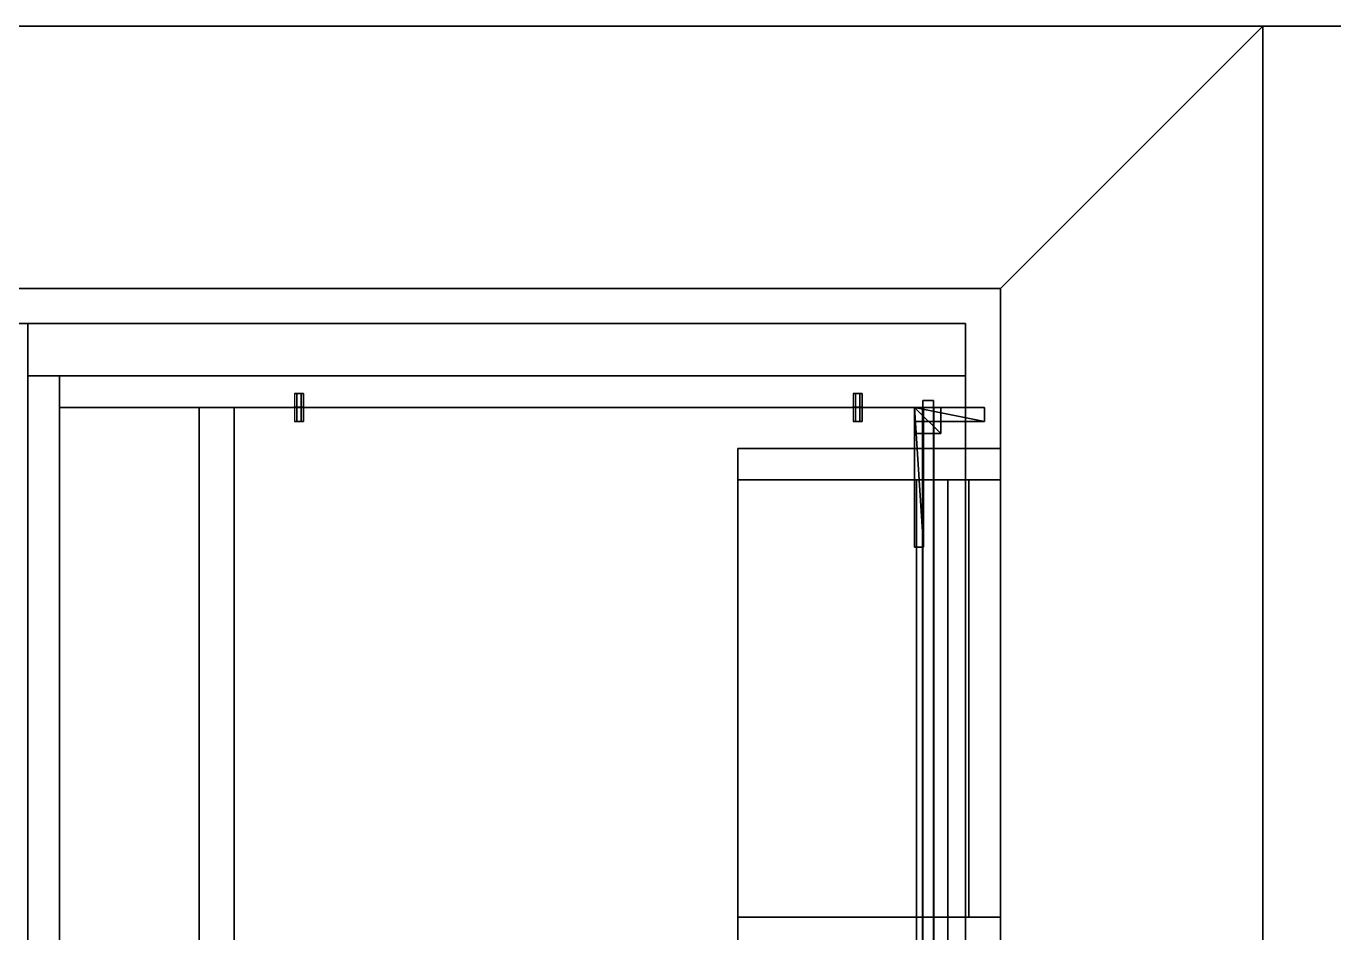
# Model space of a CAD drawing. Extents: x 0 to 4068, y -4475 to 0.
# Drawn here: x 1596 to 2344, y -518 to 0 of the extents above; entities that cross this region are included whole.
import ezdxf

# ---------------------------------------------------------------- set-up
doc = ezdxf.new("R2010")
doc.units = 0
for name, color, linetype in [('LAYER0', 7, 'CONTINUOUS'), ('LAYER413', 7, 'CONTINUOUS'), ('LAYER630', 7, 'CONTINUOUS'), ('LAYER631', 253, 'CONTINUOUS'), ('LAYER632', 7, 'CONTINUOUS'), ('LAYER634', 2, 'CONTINUOUS'), ('LAYER635', 7, 'CONTINUOUS'), ('LAYER636', 253, 'CONTINUOUS'), ('LAYER637', 253, 'CONTINUOUS'), ('LAYER638', 253, 'CONTINUOUS'), ('LAYER639', 253, 'CONTINUOUS'), ('LAYER640', 253, 'CONTINUOUS'), ('LAYER641', 253, 'CONTINUOUS'), ('LAYER642', 7, 'CONTINUOUS'), ('LAYER643', 7, 'CONTINUOUS'), ('LAYER644', 7, 'CONTINUOUS'), ('LAYER651', 7, 'CONTINUOUS'), ('LAYER652', 254, 'CONTINUOUS'), ('LAYER653', 254, 'CONTINUOUS'), ('LAYER740', 45, 'CONTINUOUS'), ('LAYER741', 45, 'CONTINUOUS'), ('LAYER742', 45, 'CONTINUOUS'), ('LAYER743', 45, 'CONTINUOUS'), ('LAYER744', 45, 'CONTINUOUS'), ('LAYER745', 45, 'CONTINUOUS'), ('LAYER746', 45, 'CONTINUOUS'), ('LAYER783', 45, 'CONTINUOUS'), ('LAYER784', 45, 'CONTINUOUS'), ('LAYER786', 7, 'CONTINUOUS'), ('LAYER805', 7, 'CONTINUOUS'), ('LAYER821', 19, 'CONTINUOUS'), ('LAYER822', 19, 'CONTINUOUS'), ('LAYER823', 19, 'CONTINUOUS')]:
    doc.layers.add(name, color=color, linetype=linetype)

msp = doc.modelspace()

# ---------------------------------------------------------------- linework, layer by layer
at = {"layer": 'LAYER0', "invisible_edges": 1}
for points in [[(4068, 0), (0, -4475), (0, 0), (4068, 0)], [(0, 0, 5), (4068, 0), (0, 0), (0, 0, 5)], [(4068, 0), (0, 0, 5), (4068, 0, 5), (4068, 0)], [(4068, -4475, 5), (0, 0, 5), (0, -4475, 5), (4068, -4475, 5)], [(0, 0, 5), (4068, -4475, 5), (4068, 0, 5), (0, 0, 5)], [(0, -4475), (4068, 0), (4068, -4475), (0, -4475)]]:
    msp.add_3dface(points, dxfattribs=at)
at = {"layer": 'LAYER413'}
for points, invisible_edges in [([(2303, 0, 5), (2153, -2886, 5), (2153, -150, 5), (2303, 0, 5)], 1), ([(2153, -2886, 5), (2303, 0, 5), (2303, -2754, 5), (2153, -2886, 5)], 1), ([(2303, 0, 2415), (2153, -150, 5), (2153, -150, 2415), (2303, 0, 2415)], 1), ([(2153, -150, 5), (2303, 0, 2415), (2303, 0, 5), (2153, -150, 5)], 1), ([(2153, -150, 2415), (2303, -2754, 2415), (2303, 0, 2415), (2153, -150, 2415)], 1), ([(2303, 0, 5), (2303, -2754, 2415), (2303, -2754, 5), (2303, 0, 5)], 1), ([(2303, -2754, 2415), (2303, 0, 5), (2303, 0, 2415), (2303, -2754, 2415)], 1), ([(2153, -150, 5), (2153, -279.5, 1127.5), (2153, -150, 2415), (2153, -150, 5)], 3), ([(2153, -150, 5), (2153, -339.5, 1127.5), (2153, -279.5, 1127.5), (2153, -150, 5)], 5), ([(2153, -150, 5), (2153, -1095.5, 1574.5), (2153, -339.5, 1127.5), (2153, -150, 5)], 7), ([(2153, -150, 5), (2153, -1155.5, 1574.5), (2153, -1095.5, 1574.5), (2153, -150, 5)], 5), ([(2153, -150, 5), (2153, -1634.5, 2070.5), (2153, -1155.5, 1574.5), (2153, -150, 5)], 7), ([(2153, -150, 5), (2153, -1694.5, 2070.5), (2153, -1634.5, 2070.5), (2153, -150, 5)], 5), ([(2153, -150, 5), (2153, -2240.5, 722.5), (2153, -1694.5, 2070.5), (2153, -150, 5)], 7), ([(2153, -150, 5), (2153, -2300.5, 722.5), (2153, -2240.5, 722.5), (2153, -150, 5)], 5), ([(2153, -2886, 5), (2153, -2300.5, 722.5), (2153, -150, 5), (2153, -2886, 5)], 3), ([(2153, -279.5, 1207.5), (2153, -150, 2415), (2153, -279.5, 1127.5), (2153, -279.5, 1207.5)], 3), ([(2153, -339.5, 1207.5), (2153, -150, 2415), (2153, -279.5, 1207.5), (2153, -339.5, 1207.5)], 3), ([(2153, -1095.5, 1574.5), (2153, -150, 2415), (2153, -339.5, 1207.5), (2153, -1095.5, 1574.5)], 7), ([(2153, -1095.5, 1654.5), (2153, -150, 2415), (2153, -1095.5, 1574.5), (2153, -1095.5, 1654.5)], 3), ([(2153, -1155.5, 1654.5), (2153, -150, 2415), (2153, -1095.5, 1654.5), (2153, -1155.5, 1654.5)], 3), ([(2153, -1634.5, 2070.5), (2153, -150, 2415), (2153, -1155.5, 1654.5), (2153, -1634.5, 2070.5)], 7), ([(2153, -1634.5, 2150.5), (2153, -150, 2415), (2153, -1634.5, 2070.5), (2153, -1634.5, 2150.5)], 3), ([(2153, -1694.5, 2150.5), (2153, -150, 2415), (2153, -1634.5, 2150.5), (2153, -1694.5, 2150.5)], 3), ([(2153, -1694.5, 2150.5), (2153, -2886, 2415), (2153, -150, 2415), (2153, -1694.5, 2150.5)], 5), ([(2303, -2754, 2415), (2153, -150, 2415), (2153, -2886, 2415), (2303, -2754, 2415)], 1), ([(2153, -339.5, 1127.5), (2153, -1095.5, 1574.5), (2153, -339.5, 1207.5), (2153, -339.5, 1127.5)], 3)]:
    msp.add_3dface(points, dxfattribs=dict(at, invisible_edges=invisible_edges))
at = {"layer": 'LAYER630', "invisible_edges": 1}
for points in [[(2133, -1294.5, 154), (1615, -218, 154), (2133, -218, 154), (2133, -1294.5, 154)], [(1615, -218, 154), (2133, -1294.5, 154), (1615, -1294.5, 154), (1615, -218, 154)], [(2133, -218, 172), (1615, -218, 154), (1615, -218, 172), (2133, -218, 172)], [(1615, -218, 154), (2133, -218, 172), (2133, -218, 154), (1615, -218, 154)], [(1615, -1294.5, 172), (1615, -218, 154), (1615, -1294.5, 154), (1615, -1294.5, 172)], [(1615, -218, 154), (1615, -1294.5, 172), (1615, -218, 172), (1615, -218, 154)], [(1615, -1294.5, 172), (2133, -218, 172), (1615, -218, 172), (1615, -1294.5, 172)], [(2133, -218, 172), (1615, -1294.5, 172), (2133, -1294.5, 172), (2133, -218, 172)], [(2133, -218, 172), (2133, -1294.5, 154), (2133, -218, 154), (2133, -218, 172)], [(2133, -1294.5, 154), (2133, -218, 172), (2133, -1294.5, 172), (2133, -1294.5, 154)]]:
    msp.add_3dface(points, dxfattribs=at)
at = {"layer": 'LAYER631', "invisible_edges": 1}
for points in [[(1597, -200, 153), (1615, -870, 153), (1597, -870, 153), (1597, -200, 153)], [(1615, -870, 153), (1597, -200, 153), (1615, -200, 153), (1615, -870, 153)], [(1615, -200, 873), (1597, -870, 873), (1615, -870, 873), (1615, -200, 873)], [(1597, -870, 873), (1615, -200, 873), (1597, -200, 873), (1597, -870, 873)], [(1597, -200, 153), (1615, -200, 873), (1615, -200, 153), (1597, -200, 153)], [(1615, -200, 873), (1597, -200, 153), (1597, -200, 873), (1615, -200, 873)], [(1597, -870, 873), (1597, -200, 153), (1597, -870, 153), (1597, -870, 873)], [(1597, -200, 153), (1597, -870, 873), (1597, -200, 873), (1597, -200, 153)], [(1615, -200, 873), (1615, -870, 153), (1615, -200, 153), (1615, -200, 873)], [(1615, -870, 153), (1615, -200, 873), (1615, -870, 873), (1615, -870, 153)]]:
    msp.add_3dface(points, dxfattribs=at)
at = {"layer": 'LAYER632', "invisible_edges": 1}
for points in [[(2133, -200, 153), (1615, -218, 153), (1615, -200, 153), (2133, -200, 153)], [(1615, -218, 153), (2133, -200, 153), (2133, -218, 153), (1615, -218, 153)], [(1615, -200, 873), (1615, -218, 153), (1615, -218, 873), (1615, -200, 873)], [(1615, -218, 153), (1615, -200, 873), (1615, -200, 153), (1615, -218, 153)], [(2133, -218, 873), (1615, -200, 873), (1615, -218, 873), (2133, -218, 873)], [(1615, -200, 873), (2133, -218, 873), (2133, -200, 873), (1615, -200, 873)], [(1615, -200, 873), (2133, -200, 153), (1615, -200, 153), (1615, -200, 873)], [(2133, -200, 153), (1615, -200, 873), (2133, -200, 873), (2133, -200, 153)], [(2133, -200, 153), (2133, -218, 873), (2133, -218, 153), (2133, -200, 153)], [(2133, -218, 873), (2133, -200, 153), (2133, -200, 873), (2133, -218, 873)], [(2133, -218, 873), (1615, -218, 153), (2133, -218, 153), (2133, -218, 873)], [(1615, -218, 153), (2133, -218, 873), (1615, -218, 873), (1615, -218, 153)]]:
    msp.add_3dface(points, dxfattribs=at)
at = {"layer": 'LAYER634'}
for points in [[(2104, -298, 832), (2109, -298, 832), (2104, -218, 832), (2104, -298, 832)], [(2104, -218, 832), (2109, -298, 832), (2109, -218, 832), (2104, -218, 832)], [(2104, -218, 832), (2109, -218, 832), (2104, -218, 809), (2104, -218, 832)], [(2104, -218, 809), (2109, -218, 832), (2109, -218, 809), (2104, -218, 809)], [(2104, -298, 832), (2104, -218, 832), (2104, -298, 809), (2104, -298, 832)], [(2104, -298, 809), (2104, -218, 832), (2104, -218, 809), (2104, -298, 809)], [(2104, -298, 809), (2104, -218, 809), (2109, -298, 809), (2104, -298, 809)], [(2109, -298, 809), (2104, -218, 809), (2109, -218, 809), (2109, -298, 809)], [(2109, -298, 809), (2109, -218, 809), (2109, -298, 832), (2109, -298, 809)], [(2109, -298, 832), (2109, -218, 809), (2109, -218, 832), (2109, -298, 832)], [(2104, -298, 809), (2109, -298, 809), (2104, -298, 832), (2104, -298, 809)], [(2104, -298, 832), (2109, -298, 809), (2109, -298, 832), (2104, -298, 832)]]:
    msp.add_3dface(points, dxfattribs=at)
at = {"layer": 'LAYER635', "invisible_edges": 1}
for points in [[(2104, -218, 809), (2104, -298, 832), (2104, -218, 832), (2104, -218, 809)], [(2104, -298, 832), (2104, -218, 809), (2104, -298, 809), (2104, -298, 832)], [(2109, -218, 832), (2104, -298, 832), (2109, -298, 832), (2109, -218, 832)], [(2104, -298, 832), (2109, -218, 832), (2104, -218, 832), (2104, -298, 832)], [(2104, -218, 809), (2109, -298, 809), (2104, -298, 809), (2104, -218, 809)], [(2109, -298, 809), (2104, -218, 809), (2109, -218, 809), (2109, -298, 809)], [(2109, -218, 832), (2104, -218, 809), (2104, -218, 832), (2109, -218, 832)], [(2104, -218, 809), (2109, -218, 832), (2109, -218, 809), (2104, -218, 809)], [(2109, -298, 809), (2109, -218, 832), (2109, -298, 832), (2109, -298, 809)], [(2109, -218, 832), (2109, -298, 809), (2109, -218, 809), (2109, -218, 832)], [(2109, -298, 809), (2104, -298, 832), (2104, -298, 809), (2109, -298, 809)], [(2104, -298, 832), (2109, -298, 809), (2109, -298, 832), (2104, -298, 832)]]:
    msp.add_3dface(points, dxfattribs=at)
at = {"layer": 'LAYER636'}
for points in [[(2104, -233, 832), (2119, -233, 832), (2104, -218, 832), (2104, -233, 832)], [(2104, -218, 832), (2119, -233, 832), (2119, -218, 832), (2104, -218, 832)], [(2104, -218, 832), (2119, -218, 832), (2104, -218, 817), (2104, -218, 832)], [(2104, -218, 817), (2119, -218, 832), (2119, -218, 817), (2104, -218, 817)], [(2104, -233, 832), (2104, -218, 832), (2104, -233, 817), (2104, -233, 832)], [(2104, -233, 817), (2104, -218, 832), (2104, -218, 817), (2104, -233, 817)], [(2104, -233, 817), (2104, -218, 817), (2119, -233, 817), (2104, -233, 817)], [(2119, -233, 817), (2104, -218, 817), (2119, -218, 817), (2119, -233, 817)], [(2119, -233, 817), (2119, -218, 817), (2119, -233, 832), (2119, -233, 817)], [(2119, -233, 832), (2119, -218, 817), (2119, -218, 832), (2119, -233, 832)], [(2104, -233, 817), (2119, -233, 817), (2104, -233, 832), (2104, -233, 817)], [(2104, -233, 832), (2119, -233, 817), (2119, -233, 832), (2104, -233, 832)]]:
    msp.add_3dface(points, dxfattribs=at)
at = {"layer": 'LAYER637'}
for points in [[(2104, -233, 832), (2119, -233, 832), (2104, -218, 832), (2104, -233, 832)], [(2104, -218, 832), (2119, -233, 832), (2119, -218, 832), (2104, -218, 832)], [(2104, -218, 832), (2119, -218, 832), (2104, -218, 817), (2104, -218, 832)], [(2104, -218, 817), (2119, -218, 832), (2119, -218, 817), (2104, -218, 817)], [(2104, -233, 832), (2104, -218, 832), (2104, -233, 817), (2104, -233, 832)], [(2104, -233, 817), (2104, -218, 832), (2104, -218, 817), (2104, -233, 817)], [(2104, -233, 817), (2104, -218, 817), (2119, -233, 817), (2104, -233, 817)], [(2119, -233, 817), (2104, -218, 817), (2119, -218, 817), (2119, -233, 817)], [(2119, -233, 817), (2119, -218, 817), (2119, -233, 832), (2119, -233, 817)], [(2119, -233, 832), (2119, -218, 817), (2119, -218, 832), (2119, -233, 832)], [(2104, -233, 817), (2119, -233, 817), (2104, -233, 832), (2104, -233, 817)], [(2104, -233, 832), (2119, -233, 817), (2119, -233, 832), (2104, -233, 832)]]:
    msp.add_3dface(points, dxfattribs=at)
at = {"layer": 'LAYER638'}
for points in [[(2104, -233, 832), (2119, -233, 832), (2104, -218, 832), (2104, -233, 832)], [(2104, -218, 832), (2119, -233, 832), (2119, -218, 832), (2104, -218, 832)], [(2104, -218, 832), (2119, -218, 832), (2104, -218, 817), (2104, -218, 832)], [(2104, -218, 817), (2119, -218, 832), (2119, -218, 817), (2104, -218, 817)], [(2104, -233, 832), (2104, -218, 832), (2104, -233, 817), (2104, -233, 832)], [(2104, -233, 817), (2104, -218, 832), (2104, -218, 817), (2104, -233, 817)], [(2104, -233, 817), (2104, -218, 817), (2119, -233, 817), (2104, -233, 817)], [(2119, -233, 817), (2104, -218, 817), (2119, -218, 817), (2119, -233, 817)], [(2119, -233, 817), (2119, -218, 817), (2119, -233, 832), (2119, -233, 817)], [(2119, -233, 832), (2119, -218, 817), (2119, -218, 832), (2119, -233, 832)], [(2104, -233, 817), (2119, -233, 817), (2104, -233, 832), (2104, -233, 817)], [(2104, -233, 832), (2119, -233, 817), (2119, -233, 832), (2104, -233, 832)]]:
    msp.add_3dface(points, dxfattribs=at)
at = {"layer": 'LAYER639'}
for points in [[(2104, -233, 832), (2119, -233, 832), (2104, -218, 832), (2104, -233, 832)], [(2104, -218, 832), (2119, -233, 832), (2119, -218, 832), (2104, -218, 832)], [(2104, -218, 832), (2119, -218, 832), (2104, -218, 817), (2104, -218, 832)], [(2104, -218, 817), (2119, -218, 832), (2119, -218, 817), (2104, -218, 817)], [(2104, -233, 832), (2104, -218, 832), (2104, -233, 817), (2104, -233, 832)], [(2104, -233, 817), (2104, -218, 832), (2104, -218, 817), (2104, -233, 817)], [(2104, -233, 817), (2104, -218, 817), (2119, -233, 817), (2104, -233, 817)], [(2119, -233, 817), (2104, -218, 817), (2119, -218, 817), (2119, -233, 817)], [(2119, -233, 817), (2119, -218, 817), (2119, -233, 832), (2119, -233, 817)], [(2119, -233, 832), (2119, -218, 817), (2119, -218, 832), (2119, -233, 832)], [(2104, -233, 817), (2119, -233, 817), (2104, -233, 832), (2104, -233, 817)], [(2104, -233, 832), (2119, -233, 817), (2119, -233, 832), (2104, -233, 832)]]:
    msp.add_3dface(points, dxfattribs=at)
at = {"layer": 'LAYER640'}
for points in [[(2104, -226, 832), (2144, -226, 832), (2104, -218, 832), (2104, -226, 832)], [(2104, -218, 832), (2144, -226, 832), (2144, -218, 832), (2104, -218, 832)], [(2104, -218, 832), (2144, -218, 832), (2104, -218, 824), (2104, -218, 832)], [(2104, -218, 824), (2144, -218, 832), (2144, -218, 824), (2104, -218, 824)], [(2104, -226, 832), (2104, -218, 832), (2104, -226, 824), (2104, -226, 832)], [(2104, -226, 824), (2104, -218, 832), (2104, -218, 824), (2104, -226, 824)], [(2104, -226, 824), (2104, -218, 824), (2144, -226, 824), (2104, -226, 824)], [(2144, -226, 824), (2104, -218, 824), (2144, -218, 824), (2144, -226, 824)], [(2144, -226, 824), (2144, -218, 824), (2144, -226, 832), (2144, -226, 824)], [(2144, -226, 832), (2144, -218, 824), (2144, -218, 832), (2144, -226, 832)], [(2104, -226, 824), (2144, -226, 824), (2104, -226, 832), (2104, -226, 824)], [(2104, -226, 832), (2144, -226, 824), (2144, -226, 832), (2104, -226, 832)]]:
    msp.add_3dface(points, dxfattribs=at)
at = {"layer": 'LAYER641'}
for points in [[(2104, -298, 832), (2109, -298, 832), (2104, -218, 832), (2104, -298, 832)], [(2104, -218, 832), (2109, -298, 832), (2109, -218, 832), (2104, -218, 832)], [(2104, -218, 832), (2109, -218, 832), (2104, -218, 816), (2104, -218, 832)], [(2104, -218, 816), (2109, -218, 832), (2109, -218, 816), (2104, -218, 816)], [(2104, -298, 832), (2104, -218, 832), (2104, -298, 816), (2104, -298, 832)], [(2104, -298, 816), (2104, -218, 832), (2104, -218, 816), (2104, -298, 816)], [(2104, -298, 816), (2104, -218, 816), (2109, -298, 816), (2104, -298, 816)], [(2109, -298, 816), (2104, -218, 816), (2109, -218, 816), (2109, -298, 816)], [(2109, -298, 816), (2109, -218, 816), (2109, -298, 832), (2109, -298, 816)], [(2109, -298, 832), (2109, -218, 816), (2109, -218, 832), (2109, -298, 832)], [(2104, -298, 816), (2109, -298, 816), (2104, -298, 832), (2104, -298, 816)], [(2104, -298, 832), (2109, -298, 816), (2109, -298, 832), (2104, -298, 832)]]:
    msp.add_3dface(points, dxfattribs=at)
at = {"layer": 'LAYER642', "invisible_edges": 1}
for points in [[(2108.7, -214, 872.5), (2114.7, -1298.5, 872.5), (2114.7, -214, 872.5), (2108.7, -214, 872.5)], [(2114.7, -1298.5, 872.5), (2108.7, -214, 872.5), (2108.7, -1298.5, 872.5), (2114.7, -1298.5, 872.5)], [(2114.7, -214, 168), (2108.7, -214, 872.5), (2114.7, -214, 872.5), (2114.7, -214, 168)], [(2108.7, -214, 872.5), (2114.7, -214, 168), (2108.7, -214, 168), (2108.7, -214, 872.5)], [(2108.7, -1298.5, 168), (2114.7, -214, 168), (2114.7, -1298.5, 168), (2108.7, -1298.5, 168)], [(2114.7, -214, 168), (2108.7, -1298.5, 168), (2108.7, -214, 168), (2114.7, -214, 168)], [(2108.7, -214, 872.5), (2108.7, -1298.5, 168), (2108.7, -1298.5, 872.5), (2108.7, -214, 872.5)], [(2108.7, -1298.5, 168), (2108.7, -214, 872.5), (2108.7, -214, 168), (2108.7, -1298.5, 168)], [(2114.7, -214, 168), (2114.7, -1298.5, 872.5), (2114.7, -1298.5, 168), (2114.7, -214, 168)], [(2114.7, -1298.5, 872.5), (2114.7, -214, 168), (2114.7, -214, 872.5), (2114.7, -1298.5, 872.5)]]:
    msp.add_3dface(points, dxfattribs=at)
at = {"layer": 'LAYER643', "invisible_edges": 1}
for points in [[(1695, -1294.5, 854.5), (1615, -218, 854.5), (1695, -218, 854.5), (1695, -1294.5, 854.5)], [(1615, -218, 854.5), (1695, -1294.5, 854.5), (1615, -1294.5, 854.5), (1615, -218, 854.5)], [(1695, -218, 872.5), (1615, -218, 854.5), (1615, -218, 872.5), (1695, -218, 872.5)], [(1615, -218, 854.5), (1695, -218, 872.5), (1695, -218, 854.5), (1615, -218, 854.5)], [(1615, -1294.5, 872.5), (1615, -218, 854.5), (1615, -1294.5, 854.5), (1615, -1294.5, 872.5)], [(1615, -218, 854.5), (1615, -1294.5, 872.5), (1615, -218, 872.5), (1615, -218, 854.5)], [(1615, -1294.5, 872.5), (1695, -218, 872.5), (1615, -218, 872.5), (1615, -1294.5, 872.5)], [(1695, -218, 872.5), (1615, -1294.5, 872.5), (1695, -1294.5, 872.5), (1695, -218, 872.5)], [(1695, -218, 872.5), (1695, -1294.5, 854.5), (1695, -218, 854.5), (1695, -218, 872.5)], [(1695, -1294.5, 854.5), (1695, -218, 872.5), (1695, -1294.5, 872.5), (1695, -1294.5, 854.5)]]:
    msp.add_3dface(points, dxfattribs=at)
at = {"layer": 'LAYER644', "invisible_edges": 1}
for points in [[(2115, -218, 872.5), (2133, -1294.5, 872.5), (2133, -218, 872.5), (2115, -218, 872.5)], [(2133, -1294.5, 872.5), (2115, -218, 872.5), (2115, -1294.5, 872.5), (2133, -1294.5, 872.5)], [(2133, -218, 752.5), (2115, -218, 872.5), (2133, -218, 872.5), (2133, -218, 752.5)], [(2115, -218, 872.5), (2133, -218, 752.5), (2115, -218, 752.5), (2115, -218, 872.5)], [(2115, -1294.5, 752.5), (2133, -218, 752.5), (2133, -1294.5, 752.5), (2115, -1294.5, 752.5)], [(2133, -218, 752.5), (2115, -1294.5, 752.5), (2115, -218, 752.5), (2133, -218, 752.5)], [(2115, -218, 872.5), (2115, -1294.5, 752.5), (2115, -1294.5, 872.5), (2115, -218, 872.5)], [(2115, -1294.5, 752.5), (2115, -218, 872.5), (2115, -218, 752.5), (2115, -1294.5, 752.5)], [(2133, -218, 752.5), (2133, -1294.5, 872.5), (2133, -1294.5, 752.5), (2133, -218, 752.5)], [(2133, -1294.5, 872.5), (2133, -218, 752.5), (2133, -218, 872.5), (2133, -1294.5, 872.5)]]:
    msp.add_3dface(points, dxfattribs=at)
at = {"layer": 'LAYER651', "invisible_edges": 1}
for points in [[(2108.4, -1294.5, 504), (1715, -218, 504), (2108.4, -218, 504), (2108.4, -1294.5, 504)], [(1715, -218, 504), (2108.4, -1294.5, 504), (1715, -1294.5, 504), (1715, -218, 504)], [(2108.4, -218, 522), (1715, -218, 504), (1715, -218, 522), (2108.4, -218, 522)], [(1715, -218, 504), (2108.4, -218, 522), (2108.4, -218, 504), (1715, -218, 504)], [(1715, -1294.5, 522), (1715, -218, 504), (1715, -1294.5, 504), (1715, -1294.5, 522)], [(1715, -218, 504), (1715, -1294.5, 522), (1715, -218, 522), (1715, -218, 504)], [(1715, -1294.5, 522), (2108.4, -218, 522), (1715, -218, 522), (1715, -1294.5, 522)], [(2108.4, -218, 522), (1715, -1294.5, 522), (2108.4, -1294.5, 522), (2108.4, -218, 522)], [(2108.4, -218, 522), (2108.4, -1294.5, 504), (2108.4, -218, 504), (2108.4, -218, 522)], [(2108.4, -1294.5, 504), (2108.4, -218, 522), (2108.4, -1294.5, 522), (2108.4, -1294.5, 504)]]:
    msp.add_3dface(points, dxfattribs=at)
at = {"layer": 'LAYER652'}
for points in [[(1749.5, -210, 501.5), (1754.5, -210, 501.5), (1753.25, -210, 503.665), (1750.75, -210, 503.665)], [(1749.5, -210, 501.5), (1750.75, -210, 499.335), (1753.25, -210, 499.335), (1754.5, -210, 501.5)], [(1755, -217.95, 501.5), (1749, -217.95, 501.5), (1750.5, -217.95, 504.098), (1753.5, -217.95, 504.098)], [(1755, -217.95, 501.5), (1749, -217.95, 501.5), (1750.5, -217.95, 498.902), (1753.5, -217.95, 498.902)], [(1755, -218.05, 501.5), (1749, -218.05, 501.5), (1750.5, -218.05, 504.098), (1753.5, -218.05, 504.098)], [(1755, -218.05, 501.5), (1749, -218.05, 501.5), (1750.5, -218.05, 498.902), (1753.5, -218.05, 498.902)], [(1749.5, -226, 501.5), (1754.5, -226, 501.5), (1753.25, -226, 503.665), (1750.75, -226, 503.665)], [(1749.5, -226, 501.5), (1750.75, -226, 499.335), (1753.25, -226, 499.335), (1754.5, -226, 501.5)]]:
    msp.add_3dface(points, dxfattribs=at)
at = {"layer": 'LAYER653'}
for points in [[(2068.9, -210, 501.5), (2073.9, -210, 501.5), (2072.65, -210, 503.665), (2070.15, -210, 503.665)], [(2068.9, -210, 501.5), (2070.15, -210, 499.335), (2072.65, -210, 499.335), (2073.9, -210, 501.5)], [(2074.4, -217.95, 501.5), (2068.4, -217.95, 501.5), (2069.9, -217.95, 504.098), (2072.9, -217.95, 504.098)], [(2074.4, -217.95, 501.5), (2068.4, -217.95, 501.5), (2069.9, -217.95, 498.902), (2072.9, -217.95, 498.902)], [(2074.4, -218.05, 501.5), (2068.4, -218.05, 501.5), (2069.9, -218.05, 504.098), (2072.9, -218.05, 504.098)], [(2074.4, -218.05, 501.5), (2068.4, -218.05, 501.5), (2069.9, -218.05, 498.902), (2072.9, -218.05, 498.902)], [(2068.9, -226, 501.5), (2073.9, -226, 501.5), (2072.65, -226, 503.665), (2070.15, -226, 503.665)], [(2068.9, -226, 501.5), (2070.15, -226, 499.335), (2072.65, -226, 499.335), (2073.9, -226, 501.5)]]:
    msp.add_3dface(points, dxfattribs=at)
at = {"layer": 'LAYER740', "invisible_edges": 1}
for points in [[(2153, -1259.5, 1687), (2003, -259.5, 1687), (2153, -259.5, 1687), (2153, -1259.5, 1687)], [(2003, -259.5, 1687), (2153, -1259.5, 1687), (2003, -1259.5, 1687), (2003, -259.5, 1687)], [(2153, -259.5, 1705), (2003, -259.5, 1687), (2003, -259.5, 1705), (2153, -259.5, 1705)], [(2003, -259.5, 1687), (2153, -259.5, 1705), (2153, -259.5, 1687), (2003, -259.5, 1687)], [(2003, -1259.5, 1705), (2003, -259.5, 1687), (2003, -1259.5, 1687), (2003, -1259.5, 1705)], [(2003, -259.5, 1687), (2003, -1259.5, 1705), (2003, -259.5, 1705), (2003, -259.5, 1687)], [(2003, -1259.5, 1705), (2153, -259.5, 1705), (2003, -259.5, 1705), (2003, -1259.5, 1705)], [(2153, -259.5, 1705), (2003, -1259.5, 1705), (2153, -1259.5, 1705), (2153, -259.5, 1705)], [(2153, -259.5, 1705), (2153, -1259.5, 1687), (2153, -259.5, 1687), (2153, -259.5, 1705)], [(2153, -1259.5, 1687), (2153, -259.5, 1705), (2153, -1259.5, 1705), (2153, -1259.5, 1687)]]:
    msp.add_3dface(points, dxfattribs=at)
at = {"layer": 'LAYER741', "invisible_edges": 1}
for points in [[(2153, -259.501, 1509), (2003, -1259.501, 1509), (2153, -1259.501, 1509), (2153, -259.501, 1509)], [(2003, -1259.501, 1509), (2153, -259.501, 1509), (2003, -259.501, 1509), (2003, -1259.501, 1509)], [(2003, -259.501, 1491), (2003, -1259.501, 1509), (2003, -259.501, 1509), (2003, -259.501, 1491)], [(2003, -1259.501, 1509), (2003, -259.501, 1491), (2003, -1259.501, 1491), (2003, -1259.501, 1509)], [(2153, -259.501, 1509), (2003, -259.501, 1491), (2003, -259.501, 1509), (2153, -259.501, 1509)], [(2003, -259.501, 1491), (2153, -259.501, 1509), (2153, -259.501, 1491), (2003, -259.501, 1491)], [(2003, -259.501, 1491), (2153, -1259.501, 1491), (2003, -1259.501, 1491), (2003, -259.501, 1491)], [(2153, -1259.501, 1491), (2003, -259.501, 1491), (2153, -259.501, 1491), (2153, -1259.501, 1491)], [(2153, -1259.501, 1491), (2153, -259.501, 1509), (2153, -1259.501, 1509), (2153, -1259.501, 1491)], [(2153, -259.501, 1509), (2153, -1259.501, 1491), (2153, -259.501, 1491), (2153, -259.501, 1509)]]:
    msp.add_3dface(points, dxfattribs=at)
at = {"layer": 'LAYER742', "invisible_edges": 1}
for points in [[(2153, -509.5, 2273), (2003, -259.5, 2273), (2153, -259.5, 2273), (2153, -509.5, 2273)], [(2003, -259.5, 2273), (2153, -509.5, 2273), (2003, -509.5, 2273), (2003, -259.5, 2273)], [(2153, -259.5, 2291), (2003, -259.5, 2273), (2003, -259.5, 2291), (2153, -259.5, 2291)], [(2003, -259.5, 2273), (2153, -259.5, 2291), (2153, -259.5, 2273), (2003, -259.5, 2273)], [(2003, -509.5, 2291), (2003, -259.5, 2273), (2003, -509.5, 2273), (2003, -509.5, 2291)], [(2003, -259.5, 2273), (2003, -509.5, 2291), (2003, -259.5, 2291), (2003, -259.5, 2273)], [(2003, -509.5, 2291), (2153, -259.5, 2291), (2003, -259.5, 2291), (2003, -509.5, 2291)], [(2153, -259.5, 2291), (2003, -509.5, 2291), (2153, -509.5, 2291), (2153, -259.5, 2291)], [(2153, -259.5, 2291), (2153, -509.5, 2273), (2153, -259.5, 2273), (2153, -259.5, 2291)], [(2153, -509.5, 2273), (2153, -259.5, 2291), (2153, -509.5, 2291), (2153, -509.5, 2273)], [(2153, -509.5, 2273), (2003, -509.5, 2291), (2003, -509.5, 2273), (2153, -509.5, 2273)], [(2003, -509.5, 2291), (2153, -509.5, 2273), (2153, -509.5, 2291), (2003, -509.5, 2291)]]:
    msp.add_3dface(points, dxfattribs=at)
at = {"layer": 'LAYER743', "invisible_edges": 1}
for points in [[(2153, -241.5, 1491), (2003, -259.5, 1491), (2003, -241.5, 1491), (2153, -241.5, 1491)], [(2003, -259.5, 1491), (2153, -241.5, 1491), (2153, -259.5, 1491), (2003, -259.5, 1491)], [(2003, -241.5, 2291), (2003, -259.5, 1491), (2003, -259.5, 2291), (2003, -241.5, 2291)], [(2003, -259.5, 1491), (2003, -241.5, 2291), (2003, -241.5, 1491), (2003, -259.5, 1491)], [(2153, -259.5, 2291), (2003, -241.5, 2291), (2003, -259.5, 2291), (2153, -259.5, 2291)], [(2003, -241.5, 2291), (2153, -259.5, 2291), (2153, -241.5, 2291), (2003, -241.5, 2291)], [(2003, -241.5, 2291), (2153, -241.5, 1491), (2003, -241.5, 1491), (2003, -241.5, 2291)], [(2153, -241.5, 1491), (2003, -241.5, 2291), (2153, -241.5, 2291), (2153, -241.5, 1491)], [(2153, -241.5, 1491), (2153, -259.5, 2291), (2153, -259.5, 1491), (2153, -241.5, 1491)], [(2153, -259.5, 2291), (2153, -241.5, 1491), (2153, -241.5, 2291), (2153, -259.5, 2291)], [(2153, -259.5, 2291), (2003, -259.5, 1491), (2153, -259.5, 1491), (2153, -259.5, 2291)], [(2003, -259.5, 1491), (2153, -259.5, 2291), (2003, -259.5, 2291), (2003, -259.5, 1491)]]:
    msp.add_3dface(points, dxfattribs=at)
at = {"layer": 'LAYER744', "invisible_edges": 1}
for points in [[(2153, -509.5, 1705), (2003, -527.5, 1705), (2003, -509.5, 1705), (2153, -509.5, 1705)], [(2003, -527.5, 1705), (2153, -509.5, 1705), (2153, -527.5, 1705), (2003, -527.5, 1705)], [(2003, -509.5, 2291), (2003, -527.5, 1705), (2003, -527.5, 2291), (2003, -509.5, 2291)], [(2003, -527.5, 1705), (2003, -509.5, 2291), (2003, -509.5, 1705), (2003, -527.5, 1705)], [(2153, -527.5, 2291), (2003, -509.5, 2291), (2003, -527.5, 2291), (2153, -527.5, 2291)], [(2003, -509.5, 2291), (2153, -527.5, 2291), (2153, -509.5, 2291), (2003, -509.5, 2291)], [(2003, -509.5, 2291), (2153, -509.5, 1705), (2003, -509.5, 1705), (2003, -509.5, 2291)], [(2153, -509.5, 1705), (2003, -509.5, 2291), (2153, -509.5, 2291), (2153, -509.5, 1705)], [(2153, -509.5, 1705), (2153, -527.5, 2291), (2153, -527.5, 1705), (2153, -509.5, 1705)], [(2153, -527.5, 2291), (2153, -509.5, 1705), (2153, -509.5, 2291), (2153, -527.5, 2291)]]:
    msp.add_3dface(points, dxfattribs=at)
at = {"layer": 'LAYER745', "invisible_edges": 1}
for points in [[(2135, -509.5, 1871), (2003, -259.5, 1871), (2135, -259.5, 1871), (2135, -509.5, 1871)], [(2003, -259.5, 1871), (2135, -509.5, 1871), (2003, -509.5, 1871), (2003, -259.5, 1871)], [(2135, -259.5, 1889), (2003, -259.5, 1871), (2003, -259.5, 1889), (2135, -259.5, 1889)], [(2003, -259.5, 1871), (2135, -259.5, 1889), (2135, -259.5, 1871), (2003, -259.5, 1871)], [(2003, -509.5, 1889), (2003, -259.5, 1871), (2003, -509.5, 1871), (2003, -509.5, 1889)], [(2003, -259.5, 1871), (2003, -509.5, 1889), (2003, -259.5, 1889), (2003, -259.5, 1871)], [(2003, -509.5, 1889), (2135, -259.5, 1889), (2003, -259.5, 1889), (2003, -509.5, 1889)], [(2135, -259.5, 1889), (2003, -509.5, 1889), (2135, -509.5, 1889), (2135, -259.5, 1889)], [(2135, -259.5, 1889), (2135, -509.5, 1871), (2135, -259.5, 1871), (2135, -259.5, 1889)], [(2135, -509.5, 1871), (2135, -259.5, 1889), (2135, -509.5, 1889), (2135, -509.5, 1871)], [(2135, -509.5, 1871), (2003, -509.5, 1889), (2003, -509.5, 1871), (2135, -509.5, 1871)], [(2003, -509.5, 1889), (2135, -509.5, 1871), (2135, -509.5, 1889), (2003, -509.5, 1889)]]:
    msp.add_3dface(points, dxfattribs=at)
at = {"layer": 'LAYER746', "invisible_edges": 1}
for points in [[(2135, -509.5, 2071), (2003, -259.5, 2071), (2135, -259.5, 2071), (2135, -509.5, 2071)], [(2003, -259.5, 2071), (2135, -509.5, 2071), (2003, -509.5, 2071), (2003, -259.5, 2071)], [(2135, -259.5, 2089), (2003, -259.5, 2071), (2003, -259.5, 2089), (2135, -259.5, 2089)], [(2003, -259.5, 2071), (2135, -259.5, 2089), (2135, -259.5, 2071), (2003, -259.5, 2071)], [(2003, -509.5, 2089), (2003, -259.5, 2071), (2003, -509.5, 2071), (2003, -509.5, 2089)], [(2003, -259.5, 2071), (2003, -509.5, 2089), (2003, -259.5, 2089), (2003, -259.5, 2071)], [(2003, -509.5, 2089), (2135, -259.5, 2089), (2003, -259.5, 2089), (2003, -509.5, 2089)], [(2135, -259.5, 2089), (2003, -509.5, 2089), (2135, -509.5, 2089), (2135, -259.5, 2089)], [(2135, -259.5, 2089), (2135, -509.5, 2071), (2135, -259.5, 2071), (2135, -259.5, 2089)], [(2135, -509.5, 2071), (2135, -259.5, 2089), (2135, -509.5, 2089), (2135, -509.5, 2071)], [(2135, -509.5, 2071), (2003, -509.5, 2089), (2003, -509.5, 2071), (2135, -509.5, 2071)], [(2003, -509.5, 2089), (2135, -509.5, 2071), (2135, -509.5, 2089), (2003, -509.5, 2089)]]:
    msp.add_3dface(points, dxfattribs=at)
at = {"layer": 'LAYER783', "invisible_edges": 1}
for points in [[(2105, -259.5, 1687), (2123, -259.5, 1509), (2105, -259.5, 1509), (2105, -259.5, 1687)], [(2123, -259.5, 1509), (2105, -259.5, 1687), (2123, -259.5, 1687), (2123, -259.5, 1509)], [(2105, -1259.5, 1509), (2123, -259.5, 1509), (2123, -1259.5, 1509), (2105, -1259.5, 1509)], [(2123, -259.5, 1509), (2105, -1259.5, 1509), (2105, -259.5, 1509), (2123, -259.5, 1509)], [(2105, -259.5, 1687), (2123, -1259.5, 1687), (2123, -259.5, 1687), (2105, -259.5, 1687)], [(2123, -1259.5, 1687), (2105, -259.5, 1687), (2105, -1259.5, 1687), (2123, -1259.5, 1687)], [(2105, -1259.5, 1509), (2105, -259.5, 1687), (2105, -259.5, 1509), (2105, -1259.5, 1509)], [(2105, -259.5, 1687), (2105, -1259.5, 1509), (2105, -1259.5, 1687), (2105, -259.5, 1687)], [(2123, -1259.5, 1687), (2123, -259.5, 1509), (2123, -259.5, 1687), (2123, -1259.5, 1687)], [(2123, -259.5, 1509), (2123, -1259.5, 1687), (2123, -1259.5, 1509), (2123, -259.5, 1509)]]:
    msp.add_3dface(points, dxfattribs=at)
at = {"layer": 'LAYER784', "invisible_edges": 1}
for points in [[(2135, -259.5, 2273), (2153, -259.5, 1705), (2135, -259.5, 1705), (2135, -259.5, 2273)], [(2153, -259.5, 1705), (2135, -259.5, 2273), (2153, -259.5, 2273), (2153, -259.5, 1705)], [(2135, -509.5, 1705), (2153, -259.5, 1705), (2153, -509.5, 1705), (2135, -509.5, 1705)], [(2153, -259.5, 1705), (2135, -509.5, 1705), (2135, -259.5, 1705), (2153, -259.5, 1705)], [(2135, -259.5, 2273), (2153, -509.5, 2273), (2153, -259.5, 2273), (2135, -259.5, 2273)], [(2153, -509.5, 2273), (2135, -259.5, 2273), (2135, -509.5, 2273), (2153, -509.5, 2273)], [(2135, -509.5, 1705), (2135, -259.5, 2273), (2135, -259.5, 1705), (2135, -509.5, 1705)], [(2135, -259.5, 2273), (2135, -509.5, 1705), (2135, -509.5, 2273), (2135, -259.5, 2273)], [(2153, -509.5, 2273), (2153, -259.5, 1705), (2153, -259.5, 2273), (2153, -509.5, 2273)], [(2153, -259.5, 1705), (2153, -509.5, 2273), (2153, -509.5, 1705), (2153, -259.5, 1705)], [(2153, -509.5, 2273), (2135, -509.5, 1705), (2153, -509.5, 1705), (2153, -509.5, 2273)], [(2135, -509.5, 1705), (2153, -509.5, 2273), (2135, -509.5, 2273), (2135, -509.5, 1705)]]:
    msp.add_3dface(points, dxfattribs=at)
at = {"layer": 'LAYER786'}
for points, invisible_edges in [([(2303, 0, 5), (383, -150, 5), (233, 0, 5), (2303, 0, 5)], 1), ([(2303, 0, 2415), (2029, 0, 2196), (233, 0, 2415), (2303, 0, 2415)], 3), ([(891, 0, 2196), (233, 0, 2415), (2029, 0, 2196), (891, 0, 2196)], 3), ([(233, 0, 5), (891, 0, 1102), (2303, 0, 5), (233, 0, 5)], 3), ([(383, -150, 2415), (2303, 0, 2415), (233, 0, 2415), (383, -150, 2415)], 1), ([(383, -150, 5), (2303, 0, 5), (2153, -150, 5), (383, -150, 5)], 1), ([(2303, 0, 2415), (383, -150, 2415), (2153, -150, 2415), (2303, 0, 2415)], 1), ([(2029, 0, 1102), (2303, 0, 5), (891, 0, 1102), (2029, 0, 1102)], 3), ([(2303, 0, 2415), (2029, 0, 1102), (2029, 0, 2196), (2303, 0, 2415)], 5), ([(2303, 0, 5), (2029, 0, 1102), (2303, 0, 2415), (2303, 0, 5)], 3), ([(2303, 0, 5), (2153, -150, 2415), (2153, -150, 5), (2303, 0, 5)], 1), ([(2153, -150, 2415), (2303, 0, 5), (2303, 0, 2415), (2153, -150, 2415)], 1), ([(383, -150, 2415), (891, -150, 2196), (2153, -150, 2415), (383, -150, 2415)], 3), ([(891, -150, 1102), (383, -150, 5), (2029, -150, 1102), (891, -150, 1102)], 3), ([(2153, -150, 5), (2029, -150, 1102), (383, -150, 5), (2153, -150, 5)], 3), ([(2029, -150, 2196), (2153, -150, 2415), (891, -150, 2196), (2029, -150, 2196)], 3), ([(2029, -150, 1102), (2153, -150, 2415), (2029, -150, 2196), (2029, -150, 1102)], 3), ([(2029, -150, 1102), (2153, -150, 5), (2153, -150, 2415), (2029, -150, 1102)], 5)]:
    msp.add_3dface(points, dxfattribs=dict(at, invisible_edges=invisible_edges))
at = {"layer": 'LAYER805', "invisible_edges": 1}
for points in [[(1579, -170, 153), (1597, -783, 153), (1579, -783, 153), (1579, -170, 153)], [(1597, -783, 153), (1579, -170, 153), (1597, -170, 153), (1597, -783, 153)], [(1597, -170, 873), (1579, -783, 873), (1597, -783, 873), (1597, -170, 873)], [(1579, -783, 873), (1597, -170, 873), (1579, -170, 873), (1579, -783, 873)], [(1597, -170, 873), (1579, -170, 153), (1579, -170, 873), (1597, -170, 873)], [(1579, -170, 153), (1597, -170, 873), (1597, -170, 153), (1579, -170, 153)], [(1597, -783, 153), (1597, -170, 873), (1597, -783, 873), (1597, -783, 153)], [(1597, -170, 873), (1597, -783, 153), (1597, -170, 153), (1597, -170, 873)]]:
    msp.add_3dface(points, dxfattribs=at)
at = {"layer": 'LAYER821'}
for points, invisible_edges in [([(1192.88, -336.41, 873), (383, -150, 873), (2153, -150, 873), (1192.88, -336.41, 873)], 5), ([(383, -150, 927), (2153, -150, 873), (383, -150, 873), (383, -150, 927)], 1), ([(2153, -150, 873), (383, -150, 927), (2153, -150, 927), (2153, -150, 873)], 1), ([(383, -150, 927), (403, -170, 927), (2153, -150, 927), (383, -150, 927)], 3), ([(2153, -150, 927), (403, -170, 927), (2133, -170, 927), (2153, -150, 927)], 5), ([(1192.88, -336.41, 873), (2153, -150, 873), (1207.31, -335.09, 873), (1192.88, -336.41, 873)], 3), ([(1207.31, -335.09, 873), (2153, -150, 873), (1490.46, -335.09, 873), (1207.31, -335.09, 873)], 3), ([(1490.46, -335.09, 873), (2153, -150, 873), (1504.65, -336.41, 873), (1490.46, -335.09, 873)], 3), ([(1504.65, -336.41, 873), (2153, -150, 873), (1518.61, -340.1, 873), (1504.65, -336.41, 873)], 3), ([(1518.61, -340.1, 873), (2153, -150, 873), (1531.85, -346.17, 873), (1518.61, -340.1, 873)], 3), ([(1531.85, -346.17, 873), (2153, -150, 873), (1543.92, -354.62, 873), (1531.85, -346.17, 873)], 3), ([(1543.92, -354.62, 873), (2153, -150, 873), (1554.8, -364.92, 873), (1543.92, -354.62, 873)], 3), ([(1554.8, -364.92, 873), (2153, -150, 873), (1564.26, -377.06, 873), (1554.8, -364.92, 873)], 3), ([(1564.26, -377.06, 873), (2153, -150, 873), (1571.59, -390.78, 873), (1564.26, -377.06, 873)], 3), ([(1571.59, -390.78, 873), (2153, -150, 873), (1577.27, -405.57, 873), (1571.59, -390.78, 873)], 3), ([(1577.27, -405.57, 873), (2153, -150, 873), (1580.58, -421.14, 873), (1577.27, -405.57, 873)], 3), ([(1580.58, -421.14, 873), (2153, -150, 873), (1581.76, -436.98, 873), (1580.58, -421.14, 873)], 3), ([(1581.76, -581.37, 873), (2153, -150, 873), (1627.02, -1329, 873), (1581.76, -581.37, 873)], 7), ([(1581.76, -436.98, 873), (2153, -150, 873), (1581.76, -581.37, 873), (1581.76, -436.98, 873)], 3), ([(1627.02, -1329, 873), (2153, -150, 873), (2068, -1329, 873), (1627.02, -1329, 873)], 3), ([(2153, -2886, 873), (2068, -2076, 873), (2153, -150, 873), (2153, -2886, 873)], 3), ([(2068, -1329, 873), (2153, -150, 873), (2068, -2076, 873), (2068, -1329, 873)], 3), ([(2153, -150, 927), (2133, -170, 927), (2153, -2886, 927), (2153, -150, 927)], 3), ([(2153, -150, 873), (2153, -2886, 927), (2153, -2886, 873), (2153, -150, 873)], 1), ([(2153, -2886, 927), (2153, -150, 873), (2153, -150, 927), (2153, -2886, 927)], 1), ([(2133, -753, 927), (2153, -2886, 927), (2133, -170, 927), (2133, -753, 927)], 3)]:
    msp.add_3dface(points, dxfattribs=dict(at, invisible_edges=invisible_edges))
at = {"layer": 'LAYER822', "invisible_edges": 1}
for points in [[(2133, -170, 927), (403, -753, 927), (403, -170, 927), (2133, -170, 927)], [(403, -753, 927), (2133, -170, 927), (2133, -753, 927), (403, -753, 927)], [(403, -170, 947), (2133, -170, 927), (403, -170, 927), (403, -170, 947)], [(2133, -170, 927), (403, -170, 947), (2133, -170, 947), (2133, -170, 927)], [(2133, -753, 947), (403, -170, 947), (403, -753, 947), (2133, -753, 947)], [(403, -170, 947), (2133, -753, 947), (2133, -170, 947), (403, -170, 947)], [(2133, -170, 927), (2133, -753, 947), (2133, -753, 927), (2133, -170, 927)], [(2133, -753, 947), (2133, -170, 927), (2133, -170, 947), (2133, -753, 947)]]:
    msp.add_3dface(points, dxfattribs=at)
at = {"layer": 'LAYER823'}
for points, invisible_edges in [([(403, -170, 927), (383, -150, 927), (2153, -150, 927), (403, -170, 927)], 5), ([(383, -150, 1007), (2153, -150, 927), (383, -150, 927), (383, -150, 1007)], 1), ([(2153, -150, 927), (383, -150, 1007), (2153, -150, 1007), (2153, -150, 927)], 1), ([(383, -150, 1007), (403, -170, 1007), (2153, -150, 1007), (383, -150, 1007)], 3), ([(403, -170, 927), (2153, -150, 927), (2133, -170, 927), (403, -170, 927)], 3), ([(2153, -150, 1007), (403, -170, 1007), (2133, -170, 1007), (2153, -150, 1007)], 5), ([(2133, -170, 927), (2153, -150, 927), (2133, -2886, 927), (2133, -170, 927)], 3), ([(2133, -2886, 927), (2153, -150, 927), (2153, -2886, 927), (2133, -2886, 927)], 1), ([(2153, -150, 1007), (2133, -170, 1007), (2153, -2886, 1007), (2153, -150, 1007)], 3), ([(2153, -150, 927), (2153, -2886, 1007), (2153, -2886, 927), (2153, -150, 927)], 1), ([(2153, -2886, 1007), (2153, -150, 927), (2153, -150, 1007), (2153, -2886, 1007)], 1), ([(2133, -170, 1007), (403, -170, 927), (2133, -170, 927), (2133, -170, 1007)], 1), ([(403, -170, 927), (2133, -170, 1007), (403, -170, 1007), (403, -170, 927)], 1), ([(2133, -170, 1007), (2133, -2886, 927), (2133, -2886, 1007), (2133, -170, 1007)], 1), ([(2133, -2886, 927), (2133, -170, 1007), (2133, -170, 927), (2133, -2886, 927)], 1), ([(2153, -2886, 1007), (2133, -170, 1007), (2133, -2886, 1007), (2153, -2886, 1007)], 1)]:
    msp.add_3dface(points, dxfattribs=dict(at, invisible_edges=invisible_edges))

# ---------------------------------------------------------------- meshes
at = {"layer": 'LAYER652'}
mesh = msp.add_polymesh((2, 6), dxfattribs=dict(at, n_close=True))
for k, corner in enumerate([(1749.5, -226, 501.5), (1750.75, -226, 503.665), (1753.25, -226, 503.665), (1754.5, -226, 501.5), (1753.25, -226, 499.335), (1750.75, -226, 499.335), (1749.5, -210, 501.5), (1750.75, -210, 503.665), (1753.25, -210, 503.665), (1754.5, -210, 501.5), (1753.25, -210, 499.335), (1750.75, -210, 499.335)]):
    mesh.set_mesh_vertex(divmod(k, 6), corner)
mesh = msp.add_polymesh((2, 6), dxfattribs=dict(at, n_close=True))
for k, corner in enumerate([(1749, -218.05, 501.5), (1750.5, -218.05, 504.098), (1753.5, -218.05, 504.098), (1755, -218.05, 501.5), (1753.5, -218.05, 498.902), (1750.5, -218.05, 498.902), (1749, -217.95, 501.5), (1750.5, -217.95, 504.098), (1753.5, -217.95, 504.098), (1755, -217.95, 501.5), (1753.5, -217.95, 498.902), (1750.5, -217.95, 498.902)]):
    mesh.set_mesh_vertex(divmod(k, 6), corner)
at = {"layer": 'LAYER653'}
mesh = msp.add_polymesh((2, 6), dxfattribs=dict(at, n_close=True))
for k, corner in enumerate([(2068.9, -226, 501.5), (2070.15, -226, 503.665), (2072.65, -226, 503.665), (2073.9, -226, 501.5), (2072.65, -226, 499.335), (2070.15, -226, 499.335), (2068.9, -210, 501.5), (2070.15, -210, 503.665), (2072.65, -210, 503.665), (2073.9, -210, 501.5), (2072.65, -210, 499.335), (2070.15, -210, 499.335)]):
    mesh.set_mesh_vertex(divmod(k, 6), corner)
mesh = msp.add_polymesh((2, 6), dxfattribs=dict(at, n_close=True))
for k, corner in enumerate([(2068.4, -218.05, 501.5), (2069.9, -218.05, 504.098), (2072.9, -218.05, 504.098), (2074.4, -218.05, 501.5), (2072.9, -218.05, 498.902), (2069.9, -218.05, 498.902), (2068.4, -217.95, 501.5), (2069.9, -217.95, 504.098), (2072.9, -217.95, 504.098), (2074.4, -217.95, 501.5), (2072.9, -217.95, 498.902), (2069.9, -217.95, 498.902)]):
    mesh.set_mesh_vertex(divmod(k, 6), corner)

doc.saveas('drawing.dxf')
